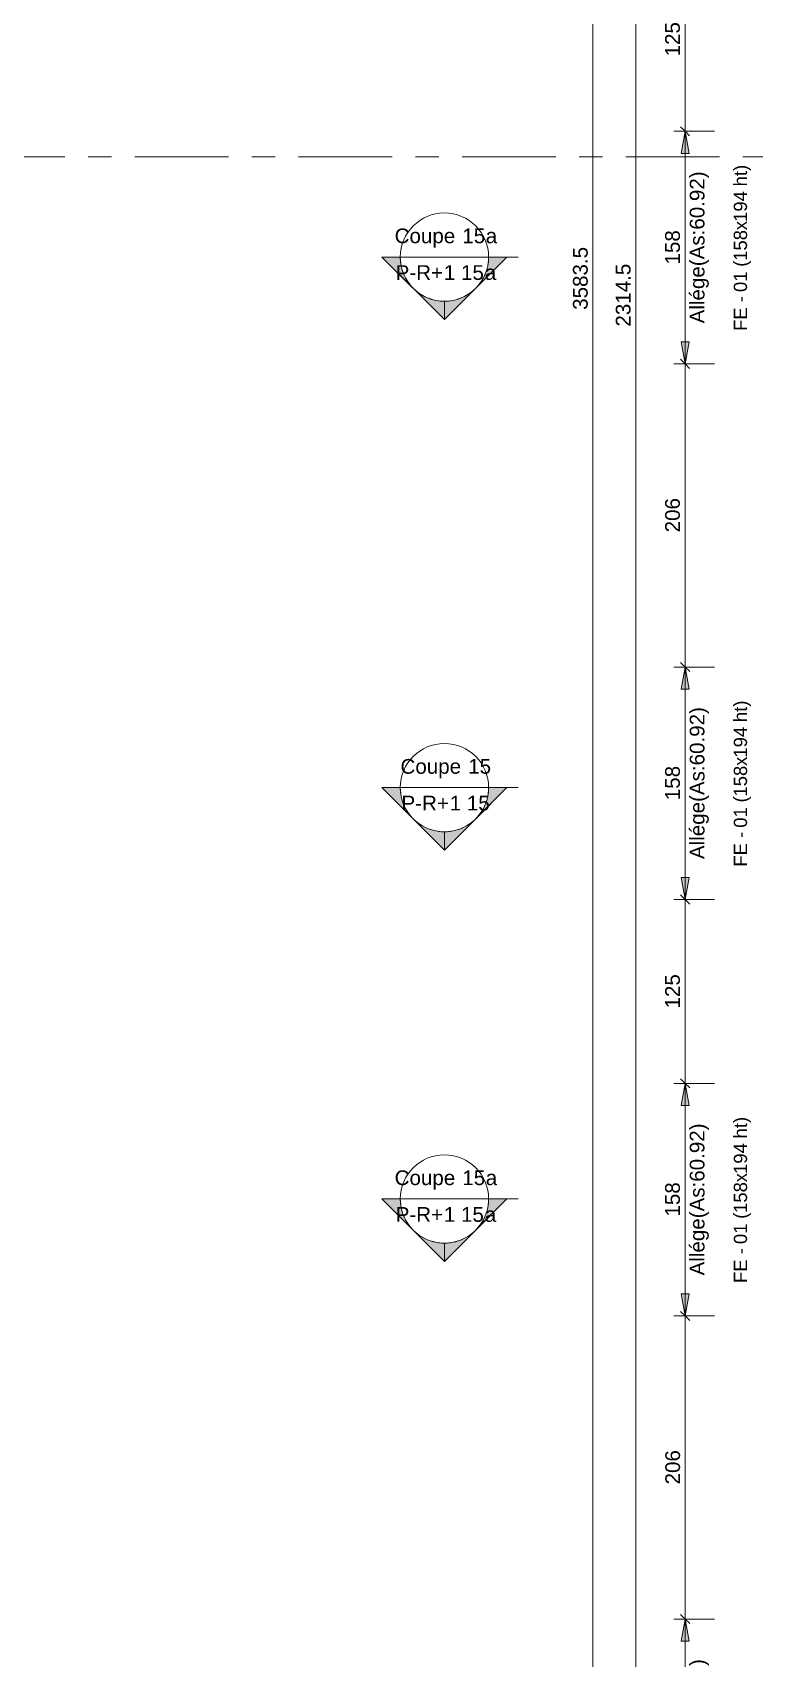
# Model space of a CAD drawing. Header units: metres. Extents: x 399 to 3028, y -427 to 863.
# Drawn here: x 429.13 to 434.03, y -410.32 to -399.27 of the extents above; entities that cross this region are included whole.
import ezdxf

# ---------------------------------------------------------------- set-up
doc = ezdxf.new("R2010")
doc.units = ezdxf.units.M
doc.linetypes.add('Ligne de quadrillage', pattern=[1.11125, 0.635, -0.15875, 0.15875, -0.15875])
for name, color, linetype, lineweight in [('A-ANNO-DIMS', 211, 'Continuous', 9), ('A-ANNO-DIMS-50', 211, 'Continuous', 9), ('A-GLAZ-IDEN', 152, 'Continuous', 18), ('G-ANNO-SYMB', 111, 'Continuous', 9), ('S-GRID', 1, 'Continuous', 9)]:
    doc.layers.add(name, color=color, linetype=linetype, lineweight=lineweight)
doc.styles.add('Arial', font='arial.ttf', dxfattribs={"height": 0.1})
doc.styles.add('Arial_6', font='arial.ttf', dxfattribs={"height": 0.09})
doc.dimstyles.new('AES-_COTATION_1_50_2', dxfattribs={"dimscale": 0.3048, "dimtxt": 0.102026, "dimasz": 0.205052, "dimexe": 0.246063, "dimexo": 0.0625, "dimgap": 0.016404, "dimtad": 1, "dimdec": 1, "dimlfac": 100, "dimrnd": 0.5, "dimdsep": 46, "dimtxsty": 'Arial', "dimblk1": 'OBLIQUE', "dimblk2": 'OBLIQUE', "dimsah": 1, "dimcen": 0.09, "dimdle": 0.123031, "dimazin": 0, "dimtfac": 1, "dimtdec": 4, "dimtix": 1, "dimtmove": 0, "dimatfit": 3, "dimfxl": 0.656168, "dimfxlon": 1, "dimtvp": 1, "dimtolj": 1, "dimtzin": 0, "dimarcsym": 2})
doc.dimstyles.new('AES-_COTATION_1_50_3', dxfattribs={"dimscale": 0.3048, "dimtxt": 0.102026, "dimasz": 0.205052, "dimexe": 0.246063, "dimexo": 0.0625, "dimgap": 0.016404, "dimtad": 1, "dimdec": 1, "dimlfac": 100, "dimrnd": 0.5, "dimdsep": 46, "dimtxsty": 'Arial', "dimblk1": 'OBLIQUE', "dimblk2": 'OBLIQUE', "dimsah": 1, "dimcen": 0.09, "dimdle": 0.123031, "dimazin": 0, "dimtfac": 1, "dimtdec": 4, "dimtix": 1, "dimtmove": 0, "dimatfit": 3, "dimfxl": 0.656168, "dimfxlon": 1, "dimtvp": 1, "dimtolj": 1, "dimtzin": 0, "dimarcsym": 2})
doc.dimstyles.new('AES-_COTATION_Allège_1_50', dxfattribs={"dimscale": 0.3048, "dimtxt": 0.102026, "dimasz": 0.492126, "dimexe": 0.246063, "dimexo": 0.0625, "dimgap": 0.016404, "dimtad": 1, "dimdec": 1, "dimlfac": 100, "dimrnd": 0.5, "dimdsep": 46, "dimtxsty": 'Arial', "dimsah": 1, "dimcen": 0.09, "dimdle": 0.123031, "dimazin": 0, "dimtfac": 1, "dimtdec": 4, "dimtix": 1, "dimtmove": 0, "dimatfit": 3, "dimfxl": 0.656168, "dimfxlon": 1, "dimtvp": 1, "dimtolj": 1, "dimtzin": 0, "dimarcsym": 2})

# ---------------------------------------------------------------- blocks, each defined once
blk = doc.blocks.new('Coupe - M_Section Head - Filled-24181-AES_EXE_BET_TZ_R_1_COF_0100-Plan coffrage PH R_1 Diffusion')
at = {"layer": 'G-ANNO-SYMB'}
h = blk.add_hatch(color=256, dxfattribs=at)
edge = h.paths.add_edge_path()
edge.add_line((-0.006, 0.00849), (-0.006, 0.006))
edge.add_arc((-0.006, 0), 0.006, 90, 135)
edge.add_line((-0.01024, 0.00424), (-0.006, 0.00849))
h = blk.add_hatch(color=256, dxfattribs=at)
edge = h.paths.add_edge_path()
edge.add_line((-0.006, 0.00849), (-0.00176, 0.00424))
edge.add_arc((-0.006, 0), 0.006, 45, 90)
edge.add_line((-0.006, 0.006), (-0.006, 0.00849))
h = blk.add_hatch(color=256, dxfattribs=at)
edge = h.paths.add_edge_path()
edge.add_line((-0.01449, 0), (-0.01024, 0.00424))
edge.add_arc((-0.006, 0), 0.006, 135, 180)
edge.add_line((-0.012, 0), (-0.01449, 0))
h = blk.add_hatch(color=256, dxfattribs=at)
edge = h.paths.add_edge_path()
edge.add_line((0.00249, 0), (0, 0))
edge.add_arc((-0.006, 0), 0.006, 360, 405)
edge.add_line((-0.00176, 0.00424), (0.00249, 0))
at = {"layer": 'G-ANNO-SYMB', "lineweight": 18}
for p, q in [((-0.006, 0.00849), (-0.01449, 0)), ((-0.006, 0.00849), (-0.01024, 0.00424)), ((-0.006, 0.00849), (0.00249, 0)), ((-0.006, 0.006), (-0.006, 0.00849)), ((-0.006, 0.00849), (-0.006, 0.006)), ((-0.00176, 0.00424), (-0.006, 0.00849)), ((-0.01024, 0.00424), (-0.01449, 0)), ((0.00249, 0), (-0.00176, 0.00424)), ((-0.01449, 0), (-0.012, 0)), ((0, 0), (0.00249, 0)), ((-0.012, 0), (-0.01449, 0)), ((0, 0), (0.00249, 0))]:
    blk.add_line(p, q, dxfattribs=at)
for start, end in [(360, 180), (90, 135), (45, 90), (135, 180), (360, 45), (180, 360)]:
    blk.add_arc((-0.006, 0), 0.006, start, end, dxfattribs=at)
blk = doc.blocks.new('DIMBLOCK400-AES_EXE_BET_TZ_R_1_COF_0100-Plan coffrage PH R_1 Diffusion')
at = {"layer": 'A-ANNO-DIMS-50', "transparency": 16777216}
for p, q in [((433.756, -398.694), (433.481, -398.694)), ((433.556, -398.694), (433.525, -398.663)), ((433.556, -398.657), (433.556, -399.981)), ((433.556, -398.694), (433.587, -398.725)), ((433.556, -398.694), (433.756, -398.694)), ((433.556, -399.943), (433.525, -399.912)), ((433.756, -399.943), (433.481, -399.943)), ((433.556, -399.943), (433.587, -399.974)), ((433.556, -399.943), (433.756, -399.943))]:
    blk.add_line(p, q, dxfattribs=at)
at = {"layer": 'A-ANNO-DIMS-50', "color": 0, "transparency": 16777216, "insert": (433.421, -399.434), "char_height": 0.1, "width": 0.27688, "attachment_point": 1, "rotation": 90, "line_spacing_factor": 0.941778, "style": 'Arial'}
blk.add_mtext('125', dxfattribs=at)
blk = doc.blocks.new('_Oblique')
at = {"color": 0, "linetype": 'ByBlock', "lineweight": -2}
blk.add_line((-0.5, -0.5), (0.5, 0.5), dxfattribs=at)
blk = doc.blocks.new('DIMBLOCK401-AES_EXE_BET_TZ_R_1_COF_0100-Plan coffrage PH R_1 Diffusion')
at = {"layer": 'A-ANNO-DIMS-50', "transparency": 16777216}
for points in [[(433.556, -399.943), (433.53, -400.093), (433.583, -400.093)], [(433.556, -401.523), (433.583, -401.373), (433.53, -401.373)]]:
    blk.add_hatch(color=256, dxfattribs=at).paths.add_polyline_path(points)
for p, q in [((433.556, -401.561), (433.556, -399.906)), ((433.756, -399.943), (433.481, -399.943)), ((433.556, -399.943), (433.53, -400.093)), ((433.583, -400.093), (433.556, -399.943)), ((433.556, -399.943), (433.756, -399.943)), ((433.53, -400.093), (433.583, -400.093)), ((433.583, -401.373), (433.53, -401.373)), ((433.53, -401.373), (433.556, -401.523)), ((433.556, -401.523), (433.583, -401.373)), ((433.756, -401.523), (433.481, -401.523)), ((433.556, -401.523), (433.756, -401.523))]:
    blk.add_line(p, q, dxfattribs=at)
at = {"layer": 'A-ANNO-DIMS-50', "color": 0, "transparency": 16777216, "char_height": 0.1, "attachment_point": 1, "line_spacing_factor": 0.941778, "style": 'Arial'}
for s, insert, width, rotation in [('Allége(As:60.92)', (433.588, -401.248), 1.23561, 90.0009), ('158', (433.421, -400.848), 0.27688, 90)]:
    blk.add_mtext(s, dxfattribs=dict(at, insert=insert, width=width, rotation=rotation))
blk = doc.blocks.new('DIMBLOCK402-AES_EXE_BET_TZ_R_1_COF_0100-Plan coffrage PH R_1 Diffusion')
at = {"layer": 'A-ANNO-DIMS-50', "transparency": 16777216}
for p, q in [((433.756, -401.523), (433.481, -401.523)), ((433.556, -401.523), (433.525, -401.492)), ((433.556, -401.486), (433.556, -403.621)), ((433.556, -401.523), (433.587, -401.554)), ((433.556, -401.523), (433.756, -401.523)), ((433.556, -403.583), (433.525, -403.552)), ((433.756, -403.583), (433.481, -403.583)), ((433.556, -403.583), (433.588, -403.614)), ((433.556, -403.583), (433.756, -403.583))]:
    blk.add_line(p, q, dxfattribs=at)
at = {"layer": 'A-ANNO-DIMS-50', "color": 0, "transparency": 16777216, "insert": (433.421, -402.668), "char_height": 0.1, "width": 0.27688, "attachment_point": 1, "rotation": 90, "line_spacing_factor": 0.941778, "style": 'Arial'}
blk.add_mtext('206', dxfattribs=at)
blk = doc.blocks.new('DIMBLOCK403-AES_EXE_BET_TZ_R_1_COF_0100-Plan coffrage PH R_1 Diffusion')
at = {"layer": 'A-ANNO-DIMS-50', "transparency": 16777216}
for points in [[(433.556, -403.583), (433.53, -403.733), (433.583, -403.733)], [(433.556, -405.163), (433.583, -405.013), (433.53, -405.013)]]:
    blk.add_hatch(color=256, dxfattribs=at).paths.add_polyline_path(points)
for p, q in [((433.556, -405.201), (433.556, -403.546)), ((433.756, -403.583), (433.481, -403.583)), ((433.556, -403.583), (433.53, -403.733)), ((433.583, -403.733), (433.556, -403.583)), ((433.556, -403.583), (433.756, -403.583)), ((433.53, -403.733), (433.583, -403.733)), ((433.583, -405.013), (433.53, -405.013)), ((433.53, -405.013), (433.556, -405.163)), ((433.556, -405.163), (433.583, -405.013)), ((433.756, -405.163), (433.481, -405.163)), ((433.556, -405.163), (433.756, -405.163))]:
    blk.add_line(p, q, dxfattribs=at)
at = {"layer": 'A-ANNO-DIMS-50', "color": 0, "transparency": 16777216, "char_height": 0.1, "attachment_point": 1, "line_spacing_factor": 0.941778, "style": 'Arial'}
for s, insert, width, rotation in [('Allége(As:60.92)', (433.588, -404.888), 1.23561, 90.0009), ('158', (433.421, -404.488), 0.27688, 90)]:
    blk.add_mtext(s, dxfattribs=dict(at, insert=insert, width=width, rotation=rotation))
blk = doc.blocks.new('DIMBLOCK404-AES_EXE_BET_TZ_R_1_COF_0100-Plan coffrage PH R_1 Diffusion')
at = {"layer": 'A-ANNO-DIMS-50', "transparency": 16777216}
for p, q in [((433.556, -405.126), (433.556, -406.45)), ((433.756, -405.163), (433.481, -405.163)), ((433.556, -405.163), (433.525, -405.132)), ((433.556, -405.163), (433.588, -405.194)), ((433.556, -405.163), (433.756, -405.163)), ((433.756, -406.412), (433.481, -406.412)), ((433.556, -406.412), (433.525, -406.381)), ((433.556, -406.412), (433.588, -406.443)), ((433.556, -406.412), (433.756, -406.412))]:
    blk.add_line(p, q, dxfattribs=at)
at = {"layer": 'A-ANNO-DIMS-50', "color": 0, "transparency": 16777216, "insert": (433.421, -405.903), "char_height": 0.1, "width": 0.27688, "attachment_point": 1, "rotation": 90, "line_spacing_factor": 0.941778, "style": 'Arial'}
blk.add_mtext('125', dxfattribs=at)
blk = doc.blocks.new('DIMBLOCK405-AES_EXE_BET_TZ_R_1_COF_0100-Plan coffrage PH R_1 Diffusion')
at = {"layer": 'A-ANNO-DIMS-50', "transparency": 16777216}
for points in [[(433.556, -406.412), (433.53, -406.562), (433.583, -406.562)], [(433.556, -407.992), (433.583, -407.842), (433.53, -407.842)]]:
    blk.add_hatch(color=256, dxfattribs=at).paths.add_polyline_path(points)
for p, q in [((433.756, -406.412), (433.481, -406.412)), ((433.556, -406.412), (433.53, -406.562)), ((433.556, -408.03), (433.556, -406.375)), ((433.583, -406.562), (433.556, -406.412)), ((433.556, -406.412), (433.756, -406.412)), ((433.53, -406.562), (433.583, -406.562)), ((433.583, -407.842), (433.53, -407.842)), ((433.53, -407.842), (433.556, -407.992)), ((433.556, -407.992), (433.583, -407.842)), ((433.756, -407.992), (433.481, -407.992)), ((433.556, -407.992), (433.756, -407.992))]:
    blk.add_line(p, q, dxfattribs=at)
at = {"layer": 'A-ANNO-DIMS-50', "color": 0, "transparency": 16777216, "char_height": 0.1, "attachment_point": 1, "line_spacing_factor": 0.941778, "style": 'Arial'}
for s, insert, width, rotation in [('Allége(As:60.92)', (433.588, -407.717), 1.23561, 90.0009), ('158', (433.421, -407.317), 0.27688, 90)]:
    blk.add_mtext(s, dxfattribs=dict(at, insert=insert, width=width, rotation=rotation))
blk = doc.blocks.new('DIMBLOCK406-AES_EXE_BET_TZ_R_1_COF_0100-Plan coffrage PH R_1 Diffusion')
at = {"layer": 'A-ANNO-DIMS-50', "transparency": 16777216}
for p, q in [((433.756, -407.992), (433.481, -407.992)), ((433.556, -407.992), (433.525, -407.961)), ((433.556, -407.955), (433.556, -410.09)), ((433.556, -407.992), (433.588, -408.023)), ((433.556, -407.992), (433.756, -407.992)), ((433.756, -410.052), (433.481, -410.052)), ((433.556, -410.052), (433.525, -410.021)), ((433.556, -410.052), (433.588, -410.083)), ((433.556, -410.052), (433.756, -410.052))]:
    blk.add_line(p, q, dxfattribs=at)
at = {"layer": 'A-ANNO-DIMS-50', "color": 0, "transparency": 16777216, "insert": (433.422, -409.137), "char_height": 0.1, "width": 0.27688, "attachment_point": 1, "rotation": 90, "line_spacing_factor": 0.941778, "style": 'Arial'}
blk.add_mtext('206', dxfattribs=at)
blk = doc.blocks.new('DIMBLOCK407-AES_EXE_BET_TZ_R_1_COF_0100-Plan coffrage PH R_1 Diffusion')
at = {"layer": 'A-ANNO-DIMS-50', "transparency": 16777216}
for points in [[(433.556, -410.052), (433.53, -410.202), (433.583, -410.202)], [(433.556, -411.632), (433.583, -411.482), (433.53, -411.482)]]:
    blk.add_hatch(color=256, dxfattribs=at).paths.add_polyline_path(points)
for p, q in [((433.756, -410.052), (433.481, -410.052)), ((433.556, -410.052), (433.53, -410.202)), ((433.556, -411.67), (433.556, -410.015)), ((433.583, -410.202), (433.556, -410.052)), ((433.556, -410.052), (433.756, -410.052)), ((433.53, -410.202), (433.583, -410.202)), ((433.583, -411.482), (433.53, -411.482)), ((433.53, -411.482), (433.556, -411.632)), ((433.556, -411.632), (433.583, -411.482)), ((433.756, -411.632), (433.481, -411.632)), ((433.556, -411.632), (433.756, -411.632))]:
    blk.add_line(p, q, dxfattribs=at)
at = {"layer": 'A-ANNO-DIMS-50', "color": 0, "transparency": 16777216, "char_height": 0.1, "attachment_point": 1, "line_spacing_factor": 0.941778, "style": 'Arial'}
for s, insert, width, rotation in [('Allége(As:60.92)', (433.589, -411.357), 1.23561, 90.0009), ('158', (433.422, -410.957), 0.27688, 90)]:
    blk.add_mtext(s, dxfattribs=dict(at, insert=insert, width=width, rotation=rotation))
blk = doc.blocks.new('DIMBLOCK609-AES_EXE_BET_TZ_R_1_COF_0100-Plan coffrage PH R_1 Diffusion')
at = {"layer": 'A-ANNO-DIMS-50', "transparency": 16777216}
for p, q in [((433.13, -383.026), (432.855, -383.026)), ((432.93, -383.026), (432.899, -382.995)), ((432.93, -382.989), (432.93, -418.899)), ((432.93, -383.026), (432.961, -383.057)), ((432.93, -383.026), (433.13, -383.026)), ((433.13, -418.861), (432.855, -418.861)), ((432.93, -418.861), (432.899, -418.83)), ((432.93, -418.861), (432.962, -418.893)), ((432.93, -418.861), (433.13, -418.861))]:
    blk.add_line(p, q, dxfattribs=at)
at = {"layer": 'A-ANNO-DIMS-50', "color": 0, "transparency": 16777216, "insert": (432.795, -401.156), "char_height": 0.1, "width": 0.50856, "attachment_point": 1, "rotation": 90, "line_spacing_factor": 0.941778, "style": 'Arial'}
blk.add_mtext('3583.5', dxfattribs=at)
blk = doc.blocks.new('DIMBLOCK803-AES_EXE_BET_TZ_R_1_COF_0100-Plan coffrage PH R_1 Diffusion')
at = {"layer": 'A-ANNO-DIMS-50', "transparency": 16777216}
for p, q in [((433.421, -389.486), (433.146, -389.486)), ((433.221, -389.486), (433.19, -389.455)), ((433.221, -389.486), (433.221, -412.667)), ((433.221, -389.486), (433.252, -389.518)), ((433.221, -389.486), (433.421, -389.486)), ((433.421, -412.629), (433.146, -412.629)), ((433.221, -412.629), (433.19, -412.598)), ((433.221, -412.629), (433.252, -412.661)), ((433.221, -412.629), (433.421, -412.629))]:
    blk.add_line(p, q, dxfattribs=at)
at = {"layer": 'A-ANNO-DIMS-50', "color": 0, "transparency": 16777216, "insert": (433.086, -401.27), "char_height": 0.1, "width": 0.50856, "attachment_point": 1, "rotation": 90, "line_spacing_factor": 0.941778, "style": 'Arial'}
blk.add_mtext('2314.5', dxfattribs=at)

msp = doc.modelspace()

# ---------------------------------------------------------------- linework, layer by layer
at = {"layer": 'G-ANNO-SYMB', "lineweight": 18}
for p, q in [((431.6224, -400.7977), (432.2224, -400.7977)), ((431.6224, -404.4026), (432.2224, -404.4026)), ((431.6224, -407.1977), (432.2224, -407.1977))]:
    msp.add_line(p, q, dxfattribs=at)
at = {"layer": 'G-ANNO-SYMB'}
for p, q in [((432.2224, -400.7977), (432.424, -400.7977)), ((432.2224, -404.4026), (432.424, -404.4026)), ((432.2224, -407.1977), (432.424, -407.1977))]:
    msp.add_line(p, q, dxfattribs=at)
at = {"layer": 'S-GRID', "linetype": 'Ligne de quadrillage'}
msp.add_line((427.5978, -400.1161), (470.4955, -400.1161), dxfattribs=at)

# ---------------------------------------------------------------- block references
at = {"layer": 'G-ANNO-SYMB', "lineweight": 18, "extrusion": (0, 0, -1), "xscale": 49.99999999999997, "yscale": 49.99999999999997, "zscale": 49.99999999999997, "rotation": 180}
for p in [(-432.2224, -400.7977), (-432.2224, -404.4026), (-432.2224, -407.1977)]:
    msp.add_blockref('Coupe - M_Section Head - Filled-24181-AES_EXE_BET_TZ_R_1_COF_0100-Plan coffrage PH R_1 Diffusion', p, dxfattribs=at)

# ---------------------------------------------------------------- texts
at = {"layer": 'A-GLAZ-IDEN', "lineweight": 9, "char_height": 0.09, "attachment_point": 1, "rotation": 90, "style": 'Arial_6'}
for s, insert, width in [('ht)', (433.8871, -400.3175), 0.172363), ('194 ', (433.8871, -400.5589), 0.292616), ('\\fArial|b0|i0|c178|p34|;x', (433.8871, -400.6152), 0.068143), ('158', (433.8871, -400.8235), 0.252532), ('\\fArial|b0|i0|c178|p34|;(', (433.8871, -400.8632), 0.048101), ('01 ', (433.8871, -401.0352), 0.208439), ('FE - ', (433.8871, -401.2998), 0.320675), ('ht)', (433.8871, -403.9575), 0.172363), ('194 ', (433.8871, -404.1989), 0.292616), ('\\fArial|b0|i0|c178|p34|;x', (433.8871, -404.2552), 0.068143), ('158', (433.8871, -404.4635), 0.252532), ('\\fArial|b0|i0|c178|p34|;(', (433.8871, -404.5032), 0.048101), ('01 ', (433.8871, -404.6752), 0.208439), ('FE - ', (433.8871, -404.9398), 0.320675), ('ht)', (433.8872, -406.7864), 0.172363), ('194 ', (433.8872, -407.0279), 0.292616), ('158', (433.8872, -407.2925), 0.252532), ('\\fArial|b0|i0|c178|p34|;x', (433.8872, -407.0841), 0.068143), ('\\fArial|b0|i0|c178|p34|;(', (433.8872, -407.3321), 0.048101), ('01 ', (433.8872, -407.5041), 0.208439), ('FE - ', (433.8872, -407.7687), 0.320675)]:
    msp.add_mtext(s, dxfattribs=dict(at, insert=insert, width=width))
at = {"layer": 'G-ANNO-SYMB', "char_height": 0.1, "attachment_point": 1, "style": 'Arial'}
for s, insert, width in [('Coupe ', (431.584, -400.6033), 0.557173), ('15', (432.0437, -400.6033), 0.192405), ('\\fArial|b0|i0|c178|p34|;a', (432.2025, -400.6033), 0.096202), ('P-R+', (431.5908, -400.8527), 0.396835), ('1 15', (431.9182, -400.8527), 0.336709), ('\\fArial|b0|i0|c178|p34|;a', (432.196, -400.8527), 0.096202), ('Coupe ', (431.6238, -404.2082), 0.557173), ('15', (432.0835, -404.2082), 0.192405), ('P-R+', (431.6305, -404.4576), 0.396835), ('1 15', (431.9579, -404.4576), 0.336709), ('Coupe ', (431.584, -407.0033), 0.557173), ('15', (432.0437, -407.0033), 0.192405), ('\\fArial|b0|i0|c178|p34|;a', (432.2025, -407.0033), 0.096202), ('P-R+', (431.5908, -407.2527), 0.396835), ('1 15', (431.9182, -407.2527), 0.336709), ('\\fArial|b0|i0|c178|p34|;a', (432.196, -407.2527), 0.096202)]:
    msp.add_mtext(s, dxfattribs=dict(at, insert=insert, width=width))

# ---------------------------------------------------------------- dimensions: what is measured, and where the dimension line sits
at = {"layer": 'A-ANNO-DIMS'}
for base, p1, p2, angle, dimstyle, override, picture, middle in [((432.9303, -418.8614), (433.1298, -383.026), (433.1303, -418.8614), 270.00085, 'AES-_COTATION_1_50_2', {"dimpost": '<>', "dimfxl": 35.835377}, 'DIMBLOCK609-AES_EXE_BET_TZ_R_1_COF_0100-Plan coffrage PH R_1 Diffusion', (432.9861, -400.9437)), ((433.2212, -412.6293), (433.4212, -389.4864), (433.4212, -412.6293), 90, 'AES-_COTATION_1_50_3', {"dimpost": '<>', "dimfxl": 23.142858}, 'DIMBLOCK803-AES_EXE_BET_TZ_R_1_COF_0100-Plan coffrage PH R_1 Diffusion', (433.1651, -401.0578)), ((433.5562, -399.9431), (433.7562, -398.6941), (433.7562, -399.9431), 270.00085, 'AES-_COTATION_1_50_2', {"dimpost": '<>', "dimfxl": 1.248952}, 'DIMBLOCK400-AES_EXE_BET_TZ_R_1_COF_0100-Plan coffrage PH R_1 Diffusion', (433.6122, -399.3186)), ((433.5563, -403.5831), (433.7562, -401.5231), (433.7563, -403.5831), 270.00085, 'AES-_COTATION_1_50_2', {"dimpost": '<>', "dimfxl": 2.06}, 'DIMBLOCK402-AES_EXE_BET_TZ_R_1_COF_0100-Plan coffrage PH R_1 Diffusion', (433.6123, -402.5531)), ((433.5563, -406.412), (433.7563, -405.1631), (433.7563, -406.412), 270.00085, 'AES-_COTATION_1_50_2', {"dimpost": '<>', "dimfxl": 1.248952}, 'DIMBLOCK404-AES_EXE_BET_TZ_R_1_COF_0100-Plan coffrage PH R_1 Diffusion', (433.6123, -405.7876)), ((433.5564, -410.052), (433.7563, -407.992), (433.7564, -410.052), 270.00085, 'AES-_COTATION_1_50_2', {"dimpost": '<>', "dimfxl": 2.06}, 'DIMBLOCK406-AES_EXE_BET_TZ_R_1_COF_0100-Plan coffrage PH R_1 Diffusion', (433.6124, -409.022))]:
    dim = msp.add_linear_dim(base=base, p1=p1, p2=p2, angle=angle, dimstyle=dimstyle, override=override, dxfattribs=at)
    dim.commit()
    dim.dimension.update_dxf_attribs({"geometry": picture, "text_midpoint": middle})
for base, p1, p2, picture, middle in [((433.5562, -399.9431), (433.7562, -401.5231), (433.7562, -399.9431), 'DIMBLOCK401-AES_EXE_BET_TZ_R_1_COF_0100-Plan coffrage PH R_1 Diffusion', (433.5562, -400.7331)), ((433.5563, -403.5831), (433.7563, -405.1631), (433.7563, -403.5831), 'DIMBLOCK403-AES_EXE_BET_TZ_R_1_COF_0100-Plan coffrage PH R_1 Diffusion', (433.5563, -404.3731)), ((433.5563, -406.412), (433.7563, -407.992), (433.7563, -406.412), 'DIMBLOCK405-AES_EXE_BET_TZ_R_1_COF_0100-Plan coffrage PH R_1 Diffusion', (433.5563, -407.202)), ((433.5564, -410.052), (433.7564, -411.632), (433.7564, -410.052), 'DIMBLOCK407-AES_EXE_BET_TZ_R_1_COF_0100-Plan coffrage PH R_1 Diffusion', (433.5564, -410.842))]:
    dim = msp.add_linear_dim(base=base, p1=p1, p2=p2, angle=270.00085, text='<>\\XAllége(As:60.92)', dimstyle='AES-_COTATION_Allège_1_50', override={"dimpost": '<>', "dimfxl": 1.58}, dxfattribs=at)
    dim.commit()
    dim.dimension.update_dxf_attribs({"geometry": picture, "text_midpoint": middle})

doc.saveas('drawing.dxf')
